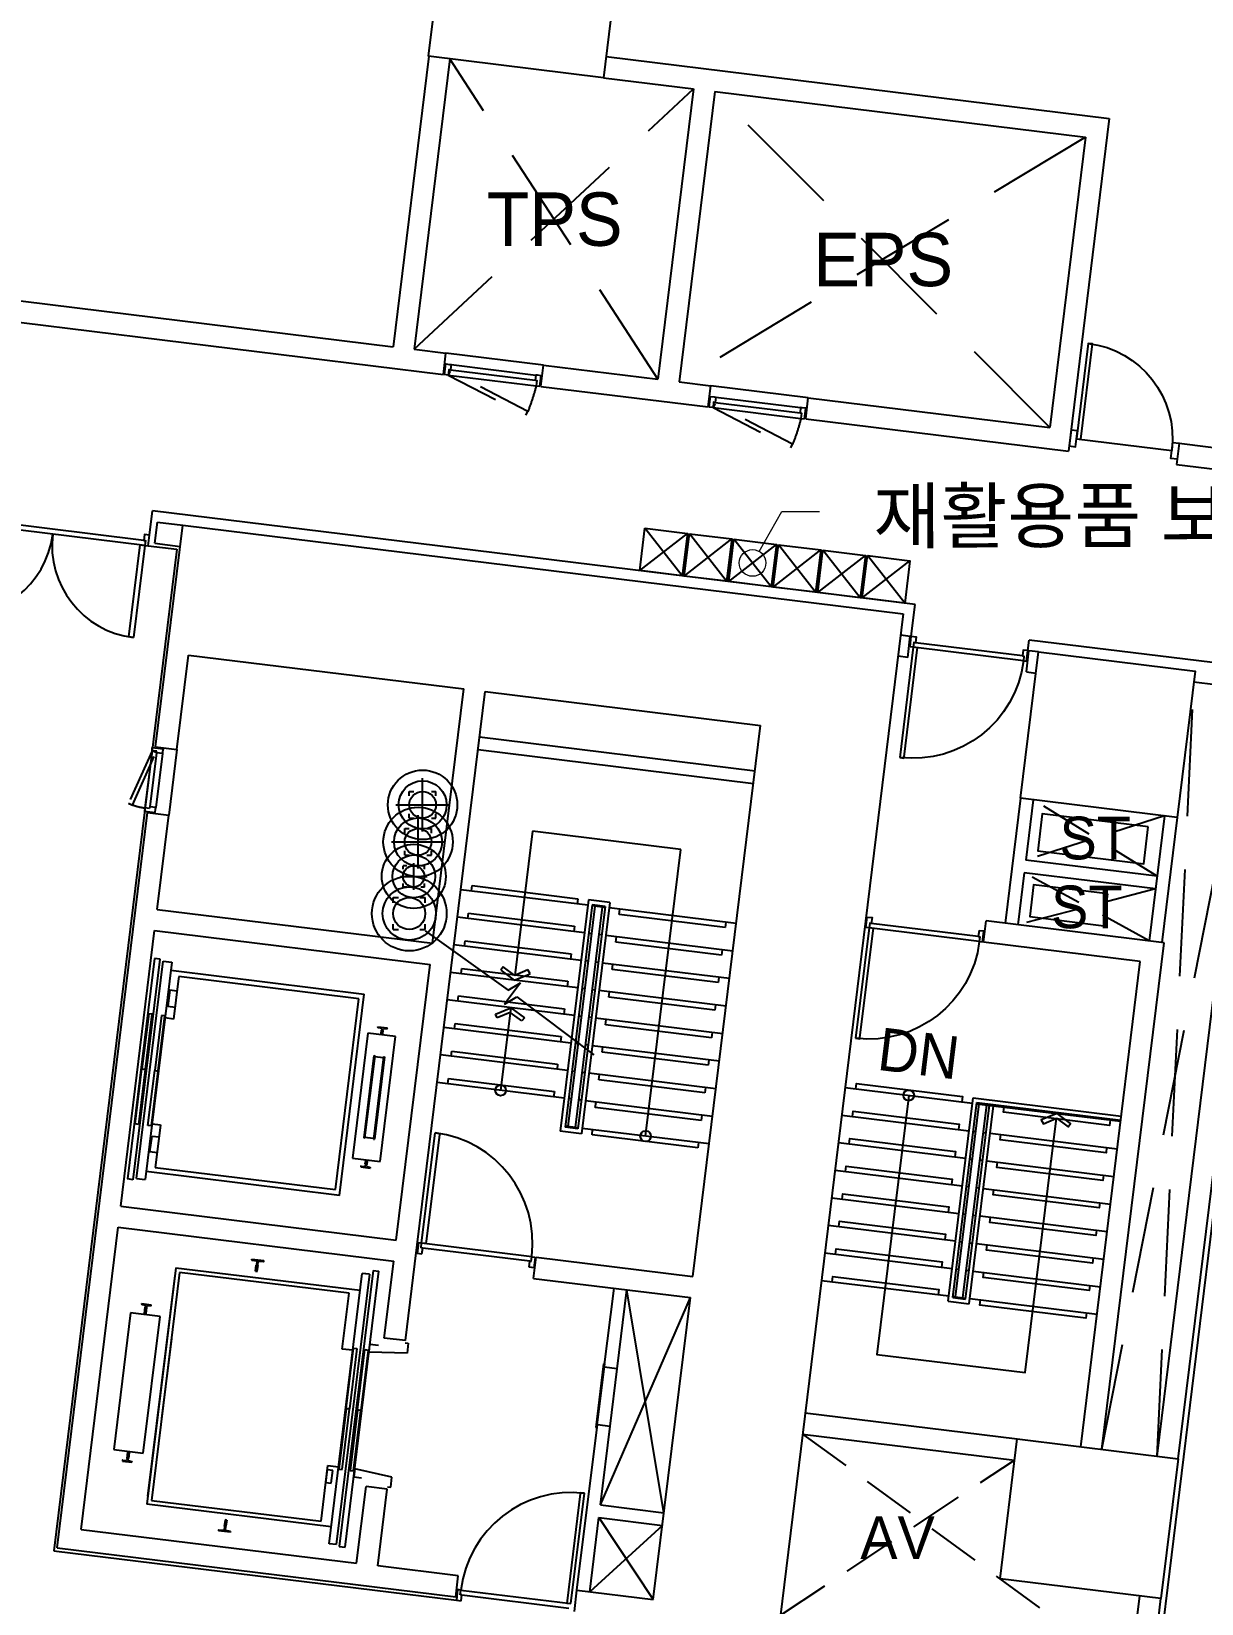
# Model space of a CAD drawing. Header units: millimetres. Extents: x -7448 to 427567, y 91657 to 341328.
# Drawn here: x 103297 to 114259, y 176747 to 191471 of the extents above; entities that cross this region are included whole.
import ezdxf
from ezdxf.enums import TextEntityAlignment as Align

# ---------------------------------------------------------------- set-up
doc = ezdxf.new("R2010")
doc.units = ezdxf.units.MM
doc.header["$LTSCALE"] = 500
doc.header["$MEASUREMENT"] = 0
for name, pattern in [('CONTINOUS', [0]), ('HIDDEN', [2, 1, -1]), ('HOON1', [3, 2, -1])]:
    doc.linetypes.add(name, pattern=pattern)
doc.layers.add('e-plan', color=9, linetype='CONTINUOUS')
doc.styles.add('돋움', font='Dotum.ttf')

# ---------------------------------------------------------------- blocks, each defined once
blk = doc.blocks.new('2F 코어')
at = {"layer": 'e-plan'}
for p, q in [((-310651, -73521), (-310396, -71446)), ((-310396, -71446), (-303647, -72275)), ((-310454, -71671), (-311605, -81050)), ((-303647, -72275), (-304823, -81853)), ((-310452, -73545), (-310344, -72662)), ((-310344, -72662), (-307763, -72978)), ((-308223, -78363), (-307565, -73003)), ((-308056, -75361), (-307763, -72978)), ((-307565, -73003), (-304984, -73320)), ((-305618, -78481), (-304984, -73320)), ((-307617, -73428), (-305036, -73745)), ((-310685, -73557), (-310751, -74093)), ((-310643, -73577), (-310705, -74083)), ((-310685, -73557), (-310682, -73527)), ((-310641, -73562), (-310685, -73557)), ((-310682, -73527), (-310582, -73539)), ((-310651, -73521), (-310452, -73545)), ((-310588, -73584), (-310650, -74090)), ((-310643, -73577), (-310641, -73562)), ((-310588, -73584), (-310643, -73577)), ((-310586, -73569), (-310588, -73584)), ((-310582, -73539), (-310586, -73569)), ((-310586, -73569), (-310586, -73569)), ((-310452, -73545), (-310528, -74160)), ((-307631, -73547), (-305051, -73864)), ((-311572, -81024), (-310726, -74136)), ((-310751, -74093), (-310755, -74122)), ((-310755, -74122), (-310656, -74135)), ((-310707, -74098), (-310751, -74093)), ((-310726, -74136), (-310528, -74160)), ((-310705, -74083), (-310707, -74098)), ((-310650, -74090), (-310705, -74083)), ((-310656, -74135), (-310652, -74105)), ((-310652, -74105), (-310650, -74090)), ((-310652, -74105), (-310652, -74105)), ((-310636, -75044), (-310528, -74160)), ((-307121, -74312), (-307287, -75662)), ((-305731, -74482), (-307121, -74312)), ((-306061, -77167), (-305731, -74482)), ((-306601, -75005), (-307793, -74859)), ((-307693, -74871), (-307687, -74821)), ((-307687, -74821), (-306695, -74943)), ((-310636, -75044), (-308056, -75361)), ((-307725, -75129), (-307719, -75079)), ((-307719, -75079), (-306726, -75201)), ((-306595, -74955), (-306861, -77119)), ((-306561, -75000), (-306816, -77084)), ((-306537, -75013), (-306790, -77077)), ((-306467, -75022), (-306721, -77086)), ((-306695, -74943), (-306701, -74993)), ((-306441, -75015), (-306697, -77099)), ((-306397, -74980), (-306663, -77144)), ((-306397, -74980), (-306595, -74955)), ((-306537, -75013), (-306562, -75010)), ((-306441, -75015), (-306561, -75000)), ((-306467, -75022), (-306537, -75013)), ((-306443, -75025), (-306467, -75022)), ((-305212, -75176), (-306403, -75029)), ((-306310, -75091), (-306304, -75042)), ((-306633, -75263), (-307824, -75117)), ((-306726, -75201), (-306732, -75251)), ((-305317, -75213), (-306310, -75091)), ((-305311, -75164), (-305317, -75213)), ((-310977, -77823), (-310661, -75242)), ((-310661, -75242), (-308080, -75559)), ((-308127, -75245), (-307347, -75801)), ((-306665, -75521), (-307856, -75375)), ((-307757, -75387), (-307751, -75338)), ((-307751, -75338), (-306758, -75459)), ((-306569, -75271), (-306593, -75268)), ((-306474, -75283), (-306499, -75280)), ((-305244, -75434), (-306435, -75288)), ((-306341, -75349), (-306335, -75300)), ((-305349, -75471), (-306341, -75349)), ((-310663, -75504), (-310916, -77568)), ((-310861, -77575), (-310608, -75511)), ((-310830, -77564), (-310580, -75529)), ((-310608, -75511), (-310663, -75504)), ((-310580, -75529), (-310499, -75539)), ((-306758, -75459), (-306764, -75509)), ((-306600, -75529), (-306625, -75526)), ((-305343, -75422), (-305349, -75471)), ((-310499, -75539), (-310748, -77574)), ((-310508, -75614), (-308697, -75836)), ((-310434, -75673), (-310440, -75715)), ((-308747, -75880), (-310434, -75673)), ((-308397, -78140), (-308080, -75559)), ((-306697, -75779), (-307888, -75633)), ((-307788, -75645), (-307782, -75596)), ((-307782, -75596), (-306790, -75717)), ((-307394, -75582), (-307417, -75613)), ((-307417, -75613), (-307292, -75706)), ((-307287, -75662), (-307394, -75582)), ((-307292, -75706), (-307144, -75646)), ((-307163, -75610), (-307287, -75662)), ((-307144, -75646), (-307163, -75610)), ((-306506, -75541), (-306531, -75538)), ((-305275, -75692), (-306466, -75546)), ((-306373, -75607), (-306367, -75558)), ((-305381, -75729), (-306373, -75607)), ((-310518, -75801), (-310536, -75950)), ((-310451, -75809), (-310518, -75801)), ((-310440, -75715), (-310483, -76070)), ((-307232, -75731), (-307383, -75931)), ((-307347, -75801), (-307232, -75731)), ((-306790, -75717), (-306796, -75767)), ((-306632, -75787), (-306657, -75784)), ((-306538, -75799), (-306563, -75796)), ((-305307, -75950), (-306498, -75804)), ((-306405, -75865), (-306399, -75816)), ((-305375, -75680), (-305381, -75729)), ((-310536, -75950), (-310469, -75958)), ((-308966, -77667), (-308747, -75880)), ((-308929, -77722), (-308697, -75836)), ((-306728, -76037), (-307919, -75891)), ((-307820, -75903), (-307814, -75854)), ((-307814, -75854), (-306821, -75976)), ((-307467, -76024), (-307324, -75964)), ((-307324, -75964), (-307419, -76738)), ((-307383, -75931), (-307267, -75861)), ((-307324, -75964), (-307195, -76058)), ((-307267, -75861), (-306545, -76406)), ((-305412, -75987), (-306405, -75865)), ((-305406, -75938), (-305412, -75987)), ((-310716, -76021), (-310779, -76536)), ((-310747, -76540), (-310684, -76025)), ((-310684, -76025), (-310716, -76021)), ((-310597, -76036), (-310660, -76551)), ((-310628, -76555), (-310565, -76040)), ((-310565, -76040), (-310597, -76036)), ((-310483, -76070), (-310563, -76060)), ((-307852, -76161), (-307846, -76112)), ((-307846, -76112), (-306853, -76234)), ((-307453, -76060), (-307467, -76024)), ((-307329, -76008), (-307453, -76060)), ((-307222, -76088), (-307329, -76008)), ((-307195, -76058), (-307222, -76088)), ((-306821, -75976), (-306827, -76025)), ((-306664, -76045), (-306688, -76042)), ((-306569, -76057), (-306594, -76054)), ((-305339, -76208), (-306530, -76062)), ((-306437, -76124), (-306430, -76074)), ((-308662, -76203), (-308806, -77374)), ((-308404, -76235), (-308662, -76203)), ((-308569, -76147), (-308568, -76142)), ((-308568, -76142), (-308480, -76153)), ((-308567, -76150), (-308533, -76157)), ((-308548, -77406), (-308404, -76235)), ((-308539, -76207), (-308536, -76176)), ((-308538, -76208), (-308539, -76207)), ((-308538, -76208), (-308525, -76210)), ((-308536, -76176), (-308532, -76173)), ((-308533, -76157), (-308530, -76161)), ((-308532, -76173), (-308530, -76161)), ((-308525, -76210), (-308523, -76209)), ((-308523, -76174), (-308521, -76162)), ((-308520, -76178), (-308523, -76174)), ((-308523, -76209), (-308520, -76178)), ((-308517, -76159), (-308521, -76162)), ((-308517, -76159), (-308483, -76161)), ((-308481, -76158), (-308480, -76153)), ((-306760, -76295), (-307951, -76149)), ((-306853, -76234), (-306859, -76283)), ((-305444, -76245), (-306437, -76124)), ((-305438, -76196), (-305444, -76245)), ((-308607, -76413), (-308702, -77183)), ((-308599, -76414), (-308694, -77184)), ((-308607, -76413), (-308599, -76414)), ((-306792, -76553), (-307983, -76407)), ((-307883, -76419), (-307877, -76370)), ((-307877, -76370), (-306885, -76492)), ((-306695, -76303), (-306720, -76300)), ((-306601, -76315), (-306626, -76312)), ((-305370, -76466), (-306561, -76320)), ((-306468, -76382), (-306462, -76332)), ((-305476, -76503), (-306468, -76382)), ((-310843, -77053), (-310779, -76538)), ((-310748, -76542), (-310811, -77057)), ((-310779, -76536), (-310747, -76540)), ((-310779, -76538), (-310748, -76542)), ((-310724, -77068), (-310660, -76553)), ((-310629, -76557), (-310692, -77072)), ((-310660, -76551), (-310628, -76555)), ((-310660, -76553), (-310629, -76557)), ((-308516, -76424), (-308610, -77195)), ((-308508, -76425), (-308602, -77196)), ((-308600, -76422), (-308517, -76432)), ((-308516, -76424), (-308508, -76425)), ((-306885, -76492), (-306891, -76541)), ((-306727, -76561), (-306752, -76558)), ((-305470, -76454), (-305476, -76503)), ((-306823, -76812), (-308014, -76665)), ((-307915, -76677), (-307909, -76628)), ((-307909, -76628), (-306916, -76750)), ((-306633, -76573), (-306658, -76570)), ((-305402, -76724), (-306593, -76578)), ((-306500, -76640), (-306494, -76590)), ((-305507, -76762), (-306500, -76640)), ((-306916, -76750), (-306923, -76799)), ((-306759, -76819), (-306784, -76816)), ((-306664, -76831), (-306689, -76828)), ((-305434, -76982), (-306625, -76836)), ((-306532, -76898), (-306525, -76848)), ((-305501, -76712), (-305507, -76762)), ((-305539, -77020), (-306532, -76898)), ((-305533, -76970), (-305539, -77020)), ((-310811, -77057), (-310843, -77053)), ((-310692, -77072), (-310724, -77068)), ((-310684, -77053), (-310605, -77062)), ((-310605, -77062), (-310642, -77365)), ((-308159, -78169), (-308032, -77137)), ((-308032, -77137), (-307992, -77142)), ((-307992, -77142), (-307993, -77151)), ((-306663, -77144), (-306861, -77119)), ((-306697, -77099), (-306816, -77084)), ((-306790, -77077), (-306815, -77074)), ((-306721, -77086), (-306790, -77077)), ((-306696, -77089), (-306721, -77086)), ((-305465, -77240), (-306656, -77094)), ((-306563, -77156), (-306557, -77106)), ((-310704, -77315), (-310685, -77166)), ((-310685, -77166), (-310619, -77174)), ((-308702, -77183), (-308694, -77184)), ((-308693, -77176), (-308609, -77187)), ((-308610, -77195), (-308602, -77196)), ((-307993, -77151), (-308116, -78154)), ((-305571, -77278), (-306563, -77156)), ((-305565, -77228), (-305571, -77278)), ((-310637, -77323), (-310704, -77315)), ((-310642, -77365), (-310654, -77460)), ((-308806, -77374), (-308548, -77406)), ((-308686, -77400), (-308690, -77431)), ((-308690, -77431), (-308687, -77434)), ((-308687, -77434), (-308688, -77447)), ((-308685, -77399), (-308686, -77400)), ((-308685, -77399), (-308671, -77401)), ((-308677, -77435), (-308679, -77448)), ((-308674, -77433), (-308677, -77435)), ((-308670, -77402), (-308674, -77433)), ((-308671, -77401), (-308670, -77402)), ((-310861, -77575), (-310916, -77568)), ((-310830, -77564), (-310748, -77574)), ((-308929, -77722), (-310739, -77499)), ((-310654, -77460), (-308966, -77667)), ((-308729, -77450), (-308730, -77456)), ((-308730, -77456), (-308641, -77467)), ((-308726, -77448), (-308692, -77450)), ((-308692, -77450), (-308688, -77447)), ((-308676, -77452), (-308679, -77448)), ((-308676, -77452), (-308643, -77458)), ((-308640, -77461), (-308641, -77467)), ((-310977, -77823), (-308397, -78140)), ((-311349, -80850), (-311002, -78021)), ((-311002, -78021), (-308421, -78338)), ((-308188, -78165), (-308201, -78264)), ((-308159, -78169), (-308188, -78165)), ((-308164, -78214), (-308159, -78169)), ((-307126, -78296), (-308159, -78169)), ((-308119, -78174), (-308159, -78169)), ((-308116, -78154), (-308119, -78174)), ((-309751, -78325), (-309750, -78320)), ((-309751, -78325), (-309750, -78320)), ((-309750, -78320), (-309637, -78333)), ((-309750, -78320), (-309637, -78333)), ((-309749, -78328), (-309703, -78336)), ((-309749, -78328), (-309703, -78336)), ((-308201, -78264), (-308156, -78270)), ((-308149, -78215), (-308164, -78214)), ((-308156, -78270), (-308149, -78215)), ((-307147, -78338), (-308149, -78215)), ((-307132, -78340), (-307126, -78296)), ((-307126, -78296), (-307097, -78299)), ((-307111, -78499), (-307087, -78301)), ((-307097, -78299), (-307109, -78399)), ((-307087, -78301), (-305618, -78481)), ((-310463, -78399), (-310735, -80614)), ((-310472, -78473), (-310726, -80540)), ((-310427, -78444), (-310689, -80578)), ((-310463, -78399), (-308735, -78611)), ((-310463, -78399), (-308735, -78611)), ((-308839, -78639), (-310427, -78444)), ((-309715, -78432), (-309708, -78376)), ((-309715, -78432), (-309708, -78376)), ((-309714, -78433), (-309715, -78432)), ((-309714, -78433), (-309715, -78432)), ((-309714, -78433), (-309700, -78435)), ((-309714, -78433), (-309700, -78435)), ((-309708, -78376), (-309704, -78373)), ((-309708, -78376), (-309704, -78373)), ((-309704, -78373), (-309700, -78340)), ((-309704, -78373), (-309700, -78340)), ((-309703, -78336), (-309700, -78340)), ((-309703, -78336), (-309700, -78340)), ((-309700, -78435), (-309699, -78434)), ((-309700, -78435), (-309699, -78434)), ((-309699, -78434), (-309692, -78378)), ((-309699, -78434), (-309692, -78378)), ((-309695, -78374), (-309691, -78341)), ((-309695, -78374), (-309691, -78341)), ((-309692, -78378), (-309695, -78374)), ((-309692, -78378), (-309695, -78374)), ((-309687, -78338), (-309691, -78341)), ((-309687, -78338), (-309691, -78341)), ((-309687, -78338), (-309641, -78341)), ((-309687, -78338), (-309641, -78341)), ((-309638, -78339), (-309637, -78333)), ((-309638, -78339), (-309637, -78333)), ((-309026, -80984), (-308715, -78453)), ((-309026, -80984), (-308715, -78453)), ((-308648, -78461), (-308959, -80992)), ((-308648, -78461), (-308959, -80992)), ((-308613, -78425), (-308931, -81011)), ((-308613, -78425), (-308931, -81011)), ((-308876, -81018), (-308559, -78432)), ((-308876, -81018), (-308559, -78432)), ((-308654, -78461), (-308715, -78453)), ((-308648, -78461), (-308715, -78453)), ((-308613, -78425), (-308559, -78432)), ((-308510, -79058), (-308421, -78338)), ((-308311, -79082), (-308223, -78363)), ((-307153, -78393), (-307147, -78338)), ((-307109, -78399), (-307153, -78393)), ((-307147, -78338), (-307132, -78340)), ((-307111, -78499), (-305642, -78679)), ((-306448, -79331), (-306357, -78592)), ((-306328, -79346), (-306238, -78606)), ((-305889, -80694), (-306238, -78606)), ((-310781, -78736), (-310692, -78746)), ((-310781, -78741), (-310781, -78736)), ((-310781, -78736), (-310692, -78746)), ((-310781, -78741), (-310781, -78736)), ((-310779, -78744), (-310746, -78751)), ((-310779, -78744), (-310746, -78751)), ((-310755, -78827), (-310748, -78770)), ((-310755, -78827), (-310748, -78770)), ((-310748, -78770), (-310745, -78767)), ((-310748, -78770), (-310745, -78767)), ((-310746, -78751), (-310743, -78754)), ((-310746, -78751), (-310743, -78754)), ((-310745, -78767), (-310743, -78754)), ((-310745, -78767), (-310743, -78754)), ((-310735, -78768), (-310734, -78756)), ((-310735, -78768), (-310734, -78756)), ((-310732, -78772), (-310735, -78768)), ((-310732, -78772), (-310735, -78768)), ((-310730, -78753), (-310734, -78756)), ((-310730, -78753), (-310734, -78756)), ((-310730, -78753), (-310696, -78754)), ((-310730, -78753), (-310696, -78754)), ((-310693, -78752), (-310692, -78746)), ((-310693, -78752), (-310692, -78746)), ((-308903, -79161), (-308839, -78639)), ((-306485, -80621), (-305642, -78679)), ((-305989, -81508), (-305642, -78679)), ((-310887, -78822), (-311044, -80101)), ((-310887, -78822), (-311044, -80101)), ((-310610, -78856), (-310887, -78822)), ((-310610, -78856), (-310887, -78822)), ((-310767, -80135), (-310610, -78856)), ((-310767, -80135), (-310610, -78856)), ((-310754, -78828), (-310755, -78827)), ((-310754, -78828), (-310755, -78827)), ((-310754, -78828), (-310740, -78830)), ((-310754, -78828), (-310740, -78830)), ((-310740, -78830), (-310739, -78829)), ((-310740, -78830), (-310739, -78829)), ((-310739, -78829), (-310732, -78772)), ((-310739, -78829), (-310732, -78772)), ((-310503, -79065), (-310595, -79809)), ((-310503, -79065), (-310595, -79809)), ((-308311, -79082), (-308510, -79058)), ((-308804, -79173), (-308903, -79161)), ((-308903, -79161), (-308903, -79161)), ((-308866, -79718), (-308796, -79154)), ((-308866, -79718), (-308796, -79154)), ((-308765, -79157), (-308834, -79722)), ((-308765, -79157), (-308834, -79722)), ((-308796, -79154), (-308765, -79157)), ((-308796, -79154), (-308765, -79157)), ((-308761, -79731), (-308691, -79166)), ((-308761, -79731), (-308691, -79166)), ((-308659, -79170), (-308729, -79735)), ((-308659, -79170), (-308729, -79735)), ((-308691, -79166), (-308659, -79170)), ((-308691, -79166), (-308659, -79170)), ((-308652, -79191), (-308643, -79115)), ((-308652, -79191), (-308643, -79115)), ((-308295, -79200), (-308652, -79191)), ((-308295, -79200), (-308652, -79191)), ((-308643, -79115), (-308562, -79125)), ((-308643, -79115), (-308562, -79125)), ((-308314, -79102), (-308284, -79106)), ((-308314, -79102), (-308284, -79106)), ((-308284, -79106), (-308295, -79200)), ((-308284, -79106), (-308295, -79200)), ((-306454, -79300), (-306527, -79896)), ((-306517, -79897), (-306444, -79301)), ((-306444, -79301), (-306454, -79300)), ((-306328, -79346), (-306448, -79331)), ((-306394, -79882), (-306328, -79346)), ((-308866, -79720), (-308935, -80285)), ((-308866, -79720), (-308935, -80285)), ((-308904, -80289), (-308834, -79724)), ((-308904, -80289), (-308834, -79724)), ((-308834, -79722), (-308866, -79718)), ((-308834, -79722), (-308866, -79718)), ((-308834, -79724), (-308866, -79720)), ((-308834, -79724), (-308866, -79720)), ((-308761, -79733), (-308830, -80298)), ((-308761, -79733), (-308830, -80298)), ((-308798, -80302), (-308729, -79737)), ((-308798, -80302), (-308729, -79737)), ((-308729, -79735), (-308761, -79731)), ((-308729, -79735), (-308761, -79731)), ((-308729, -79737), (-308761, -79733)), ((-308729, -79737), (-308761, -79733)), ((-306704, -81420), (-306513, -79867)), ((-306527, -79896), (-306517, -79897)), ((-306513, -79867), (-306394, -79882)), ((-306485, -80621), (-306394, -79882)), ((-311044, -80101), (-310767, -80135)), ((-311044, -80101), (-310767, -80135)), ((-310961, -80205), (-310962, -80210)), ((-310961, -80205), (-310962, -80210)), ((-310962, -80210), (-310874, -80221)), ((-310962, -80210), (-310874, -80221)), ((-310959, -80203), (-310924, -80204)), ((-310959, -80203), (-310924, -80204)), ((-310924, -80204), (-310921, -80201)), ((-310924, -80204), (-310921, -80201)), ((-310915, -80128), (-310922, -80185)), ((-310915, -80128), (-310922, -80185)), ((-310922, -80185), (-310919, -80189)), ((-310922, -80185), (-310919, -80189)), ((-310919, -80189), (-310921, -80201)), ((-310919, -80189), (-310921, -80201)), ((-310914, -80127), (-310915, -80128)), ((-310914, -80127), (-310915, -80128)), ((-310914, -80127), (-310900, -80128)), ((-310914, -80127), (-310900, -80128)), ((-310910, -80190), (-310911, -80203)), ((-310910, -80190), (-310911, -80203)), ((-310908, -80206), (-310911, -80203)), ((-310908, -80206), (-310911, -80203)), ((-310906, -80187), (-310910, -80190)), ((-310906, -80187), (-310910, -80190)), ((-310908, -80206), (-310875, -80213)), ((-310908, -80206), (-310875, -80213)), ((-310899, -80130), (-310906, -80187)), ((-310899, -80130), (-310906, -80187)), ((-310900, -80128), (-310899, -80130)), ((-310900, -80128), (-310899, -80130)), ((-310873, -80216), (-310874, -80221)), ((-310873, -80216), (-310874, -80221)), ((-309101, -80773), (-309037, -80252)), ((-309044, -80287), (-309060, -80416)), ((-309044, -80287), (-309060, -80416)), ((-309041, -80287), (-309044, -80287)), ((-309041, -80287), (-309044, -80287)), ((-308992, -80298), (-309042, -80292)), ((-308992, -80298), (-309042, -80292)), ((-309037, -80252), (-309037, -80252)), ((-309037, -80252), (-308938, -80265)), ((-309007, -80417), (-308992, -80298)), ((-309007, -80417), (-308992, -80298)), ((-308935, -80285), (-308904, -80289)), ((-308935, -80285), (-308904, -80289)), ((-308830, -80298), (-308798, -80302)), ((-308830, -80298), (-308798, -80302)), ((-308786, -80283), (-308795, -80359)), ((-308786, -80283), (-308795, -80359)), ((-308795, -80359), (-308721, -80368)), ((-308795, -80359), (-308721, -80368)), ((-308438, -80361), (-308786, -80283)), ((-308438, -80361), (-308786, -80283)), ((-308449, -80455), (-308438, -80361)), ((-308449, -80455), (-308438, -80361)), ((-308449, -80455), (-308438, -80361)), ((-308449, -80455), (-308438, -80361)), ((-309060, -80416), (-309057, -80416)), ((-309060, -80416), (-309057, -80416)), ((-309057, -80411), (-309007, -80417)), ((-309057, -80411), (-309007, -80417)), ((-308769, -81167), (-308680, -80447)), ((-308482, -80472), (-308680, -80447)), ((-308570, -81191), (-308482, -80472)), ((-308479, -80452), (-308449, -80455)), ((-308479, -80452), (-308449, -80455)), ((-308479, -80452), (-308449, -80455)), ((-308479, -80452), (-308449, -80455)), ((-306674, -80517), (-306797, -81520)), ((-306760, -81545), (-306633, -80512)), ((-306673, -80507), (-306674, -80517)), ((-306633, -80512), (-306673, -80507)), ((-309007, -80826), (-310735, -80614)), ((-309007, -80826), (-310735, -80614)), ((-310689, -80578), (-309101, -80773)), ((-306485, -80621), (-305889, -80694)), ((-310005, -80822), (-310009, -80856)), ((-310005, -80822), (-310009, -80856)), ((-310001, -80763), (-310008, -80819)), ((-310001, -80763), (-310008, -80819)), ((-310008, -80819), (-310005, -80822)), ((-310008, -80819), (-310005, -80822)), ((-310000, -80762), (-310001, -80763)), ((-310000, -80762), (-310001, -80763)), ((-309986, -80764), (-310000, -80762)), ((-309986, -80764), (-310000, -80762)), ((-309996, -80824), (-310000, -80857)), ((-309996, -80824), (-310000, -80857)), ((-309992, -80821), (-309996, -80824)), ((-309992, -80821), (-309996, -80824)), ((-309985, -80765), (-309992, -80821)), ((-309985, -80765), (-309992, -80821)), ((-309986, -80764), (-309985, -80765)), ((-309986, -80764), (-309985, -80765)), ((-306585, -81435), (-306500, -80740)), ((-305904, -80813), (-306585, -81435)), ((-306500, -80740), (-305989, -81508)), ((-306500, -80740), (-305904, -80813)), ((-311349, -80850), (-308769, -81167)), ((-310062, -80858), (-310063, -80863)), ((-310062, -80858), (-310063, -80863)), ((-309950, -80877), (-310063, -80863)), ((-309950, -80877), (-310063, -80863)), ((-310013, -80859), (-310059, -80856)), ((-310013, -80859), (-310059, -80856)), ((-310013, -80859), (-310009, -80856)), ((-310013, -80859), (-310009, -80856)), ((-309997, -80861), (-310000, -80857)), ((-309997, -80861), (-310000, -80857)), ((-309951, -80869), (-309997, -80861)), ((-309951, -80869), (-309997, -80861)), ((-309949, -80872), (-309950, -80877)), ((-309949, -80872), (-309950, -80877)), ((-311605, -81050), (-307834, -81513)), ((-311572, -81024), (-307840, -81482)), ((-308959, -80992), (-309026, -80984)), ((-308959, -80992), (-309026, -80984)), ((-308931, -81011), (-308876, -81018)), ((-308931, -81011), (-308876, -81018)), ((-307816, -81284), (-308570, -81191)), ((-307840, -81482), (-307816, -81284)), ((-307822, -81414), (-307834, -81513)), ((-307792, -81418), (-307822, -81414)), ((-307797, -81462), (-307792, -81418)), ((-307792, -81418), (-306760, -81545)), ((-306728, -81619), (-306704, -81420)), ((-306704, -81420), (-305989, -81508)), ((-307834, -81513), (-307789, -81519)), ((-307782, -81464), (-307797, -81462)), ((-307789, -81519), (-307782, -81464)), ((-307782, -81464), (-306780, -81587)), ((-306797, -81520), (-306799, -81540)), ((-306799, -81540), (-306760, -81545))]:
    blk.add_line(p, q, dxfattribs=at)
at = {"layer": 'e-plan', "linetype": 'HIDDEN'}
for p, q in [((-310685, -73557), (-310906, -74050)), ((-310869, -74067), (-310650, -73575)), ((-310650, -73575), (-310685, -73557)), ((-310906, -74050), (-310869, -74067))]:
    blk.add_line(p, q, dxfattribs=at)
at = {"layer": 'e-plan'}
for centre in [(-307419, -76738), (-306061, -77167)]:
    blk.add_circle(centre, 50, dxfattribs=at)
at = {"layer": 'e-plan', "linetype": 'HIDDEN'}
blk.add_arc((-310685, -73557), 540, 245.9389, 263, dxfattribs=at)
at = {"layer": 'e-plan'}
for centre, radius, start, end in [((-308566, -76148), 2.5, 173, 259.5907), ((-308483, -76158), 2.5, 266.4093, 353), ((-308159, -78169), 1040, 353, 83), ((-308726, -77451), 2.5, 86.4093, 173), ((-308643, -77461), 2.5, 353, 79.5907), ((-309749, -78325), 2.5, 173, 259.5906), ((-309749, -78325), 2.5, 173, 259.5906), ((-309640, -78339), 2.5, 266.4093, 353), ((-309640, -78339), 2.5, 266.4093, 353), ((-310779, -78741), 2.5, 173, 259.5906), ((-310779, -78741), 2.5, 173, 259.5906), ((-310696, -78752), 2.5, 266.4093, 353), ((-310696, -78752), 2.5, 266.4093, 353), ((-310959, -80205), 2.5, 86.4093, 173), ((-310959, -80205), 2.5, 86.4093, 173), ((-310875, -80215), 2.5, 353, 79.5906), ((-310875, -80215), 2.5, 353, 79.5906), ((-306760, -81545), 1040, 83, 173), ((-310060, -80858), 2.5, 86.4093, 173), ((-310060, -80858), 2.5, 86.4093, 173), ((-309951, -80871), 2.5, 353, 79.5906), ((-309951, -80871), 2.5, 353, 79.5906)]:
    blk.add_arc(centre, radius, start, end, dxfattribs=at)
blk = doc.blocks.new('A$C786028D1')
at = {"layer": 'e-plan', "linetype": 'ByBlock'}
for p, q in [((-308150, -74314), (-308150, -73814)), ((-308275, -73981), (-308275, -73939)), ((-308275, -73939), (-308233, -73939)), ((-308068, -73939), (-308025, -73939)), ((-308025, -73981), (-308025, -73939)), ((-308400, -74064), (-307900, -74064)), ((-308275, -74189), (-308275, -74147)), ((-308275, -74189), (-308233, -74189)), ((-308193, -74662), (-308193, -74162)), ((-308068, -74189), (-308025, -74189)), ((-308025, -74189), (-308025, -74147)), ((-308318, -74329), (-308318, -74287)), ((-308318, -74287), (-308276, -74287)), ((-308110, -74287), (-308068, -74287)), ((-308068, -74329), (-308068, -74287)), ((-308443, -74412), (-307943, -74412)), ((-308318, -74537), (-308318, -74495)), ((-308068, -74537), (-308068, -74495)), ((-308299, -74634), (-308333, -74634)), ((-308333, -74668), (-308333, -74634)), ((-308318, -74537), (-308276, -74537)), ((-308233, -74859), (-308233, -74609)), ((-308133, -74634), (-308166, -74634)), ((-308133, -74668), (-308133, -74634)), ((-308110, -74537), (-308068, -74537)), ((-308358, -74734), (-308108, -74734)), ((-308425, -74932), (-308375, -74932)), ((-308425, -74982), (-308425, -74932)), ((-308333, -74834), (-308333, -74801)), ((-308299, -74834), (-308333, -74834)), ((-308176, -74932), (-308125, -74932)), ((-308133, -74834), (-308166, -74834)), ((-308133, -74834), (-308133, -74801)), ((-308125, -74982), (-308125, -74932)), ((-308425, -75232), (-308425, -75181)), ((-308425, -75232), (-308375, -75232)), ((-308176, -75232), (-308125, -75232)), ((-308125, -75232), (-308125, -75181))]:
    blk.add_line(p, q, dxfattribs=at)
for centre, radius in [((-308150, -74064), 325), ((-308193, -74412), 325), ((-308233, -74734), 300), ((-308275, -75082), 350)]:
    blk.add_circle(centre, radius, dxfattribs=at)
at = {"layer": 'e-plan', "linetype": 'CONTINOUS'}
for centre, radius in [((-308150, -74064), 225), ((-308193, -74412), 225), ((-308233, -74734), 200)]:
    blk.add_circle(centre, radius, dxfattribs=at)
at = {"layer": 'e-plan', "linetype": 'Continuous'}
for centre, radius in [((-308150, -74064), 125), ((-308193, -74412), 125), ((-308233, -74734), 100), ((-308275, -75082), 250), ((-308275, -75082), 150)]:
    blk.add_circle(centre, radius, dxfattribs=at)
blk = doc.blocks.new('A$C64E76897')
at = {"layer": 'e-plan', "lineweight": 0}
blk.add_circle((500, 500), 500, dxfattribs=at)
blk = doc.blocks.new('A$C66941DA5')
at = {"layer": 'e-plan'}
blk.add_line((-900, 0), (0, 0), dxfattribs=at)
blk.add_lwpolyline([(-900, 0), (-860, 0), (-860, -900), (-900, -900)], close=True, dxfattribs=at)
blk.add_arc((-900, 0), 900, 270, 360, dxfattribs=at)
blk = doc.blocks.new('A$C00841D6C')
at = {"layer": 'e-plan'}
for p, q in [((850, 386), (50, 386)), ((850, 336), (50, 336)), ((865, 286), (35, 286))]:
    blk.add_line(p, q, dxfattribs=at)
for points in [[(0, 286), (0, 386), (35, 386), (35, 386), (50, 386), (50, 336), (35, 336), (35, 286)], [(900, 286), (900, 386), (865, 386), (865, 386), (850, 386), (850, 336), (865, 336), (865, 286)]]:
    blk.add_lwpolyline(points, close=True, dxfattribs=at)
at = {"layer": 'e-plan', "linetype": 'HIDDEN'}
blk.add_lwpolyline([(96, 0), (83, 38), (851, 323), (865, 286), (96, 0)], dxfattribs=at)
blk.add_arc((2014, 543), 1996, 187.4052, 194.6584, dxfattribs=at)
blk = doc.blocks.new('fsd1100-100')
at = {"layer": 'e-plan'}
for p, q in [((1070, 0), (30, 0)), ((1055, -45), (45, -45))]:
    blk.add_line(p, q, dxfattribs=at)
blk.add_lwpolyline([(30, 1040), (70, 1040), (70, 1030), (70, 20), (70, 0), (30, 0)], close=True, dxfattribs=at)
for points in [[(0, 0), (0, -100), (45, -100), (45, -45), (30, -45), (30, 0), (0, 0)], [(1100, 0), (1100, -100), (1055, -100), (1055, -45), (1070, -45), (1070, 0), (1100, 0)]]:
    blk.add_lwpolyline(points, dxfattribs=at)
blk.add_arc((30, 0), 1040, 0, 90, dxfattribs=at)
blk = doc.blocks.new('fsd1800-100')
at = {"layer": 'e-plan'}
for p, q in [((30, 0), (1770, 0)), ((45, -45), (1755, -45))]:
    blk.add_line(p, q, dxfattribs=at)
for points in [[(30, 870), (75, 870), (75, 0), (30, 0)], [(1770, 870), (1725, 870), (1725, 0), (1770, 0)]]:
    blk.add_lwpolyline(points, close=True, dxfattribs=at)
for points in [[(0, 0), (0, -100), (45, -100), (45, -45), (30, -45), (30, 0), (0, 0)], [(1800, 0), (1800, -100), (1755, -100), (1755, -45), (1770, -45), (1770, 0), (1800, 0)]]:
    blk.add_lwpolyline(points, dxfattribs=at)
for centre, start, end in [((30, 0), 0, 90), ((1770, 0), 90, 180)]:
    blk.add_arc(centre, 870, start, end, dxfattribs=at)
blk = doc.blocks.new('1~2F TC-140305')
at = {"layer": 'e-plan', "ltscale": 0.5}
for points in [[(-306456, -67255), (-308094, -67054), (-307892, -65416), (-306255, -65617), (-306456, -67255)], [(-301080, -74182), (-302549, -74001), (-302381, -72632), (-300912, -72812), (-301080, -74182)], [(-302580, -80002), (-301072, -80188), (-301233, -81498), (-302741, -81313), (-302580, -80002)]]:
    blk.add_lwpolyline(points, dxfattribs=at)

msp = doc.modelspace()

# ---------------------------------------------------------------- linework, layer by layer
at = {"layer": 'e-plan'}
for p, q in [((107019, 191238), (106685, 188518)), ((107217, 191214), (106883, 188494)), ((108681, 191235), (113395, 190656)), ((108656, 191037), (109500, 190933)), ((109500, 190933), (109166, 188213)), ((109699, 190909), (109365, 188189)), ((109699, 190909), (113172, 190482)), ((113395, 190656), (113013, 187540)), ((113172, 190482), (112838, 187762)), ((102367, 189048), (106685, 188518)), ((106883, 188494), (107181, 188457)), ((108094, 188345), (107181, 188457)), ((108094, 188345), (109166, 188213)), ((109365, 188189), (109662, 188153)), ((108070, 188147), (109638, 187954)), ((110575, 188040), (109662, 188153)), ((110575, 188040), (112838, 187762)), ((110551, 187842), (113013, 187540)), ((114049, 187614), (114025, 187415)), ((114049, 187614), (122699, 186552)), ((114025, 187415), (122934, 186321)), ((104403, 186753), (104431, 186982)), ((111577, 186104), (104431, 186982)), ((108996, 186421), (109442, 186769)), ((109393, 186372), (109045, 186818)), ((109413, 186370), (109859, 186718)), ((109810, 186321), (109462, 186767)), ((110227, 186270), (109879, 186715)), ((104390, 186654), (104658, 186621)), ((109830, 186318), (110276, 186667)), ((110247, 186267), (110693, 186615)), ((110644, 186218), (110296, 186664)), ((110664, 186216), (111110, 186564)), ((111061, 186167), (110712, 186613)), ((111478, 186116), (111129, 186562)), ((111081, 186165), (111526, 186513)), ((111540, 185806), (111577, 186104)), ((111441, 185819), (111530, 185808)), ((111506, 185609), (111530, 185808)), ((112618, 185472), (112642, 185671)), ((112632, 185672), (112644, 185771)), ((112731, 185660), (112642, 185671)), ((114997, 185483), (112644, 185771)), ((111506, 185609), (111417, 185620)), ((112618, 185472), (112707, 185461)), ((114188, 185380), (114724, 185314)), ((113842, 178129), (114724, 185314)), ((114040, 178104), (114923, 185290)), ((112216, 182943), (112241, 183141)), ((113908, 182936), (112241, 183141)), ((113685, 182762), (112216, 182943)), ((113326, 178192), (113908, 182936)), ((113127, 178216), (113685, 182762)), ((110921, 181580), (112112, 181434)), ((111884, 179578), (112118, 181484)), ((111928, 179613), (112153, 181439)), ((111954, 179620), (112176, 181426)), ((112024, 179611), (112246, 181418)), ((112048, 179598), (112271, 181415)), ((112082, 179554), (112310, 181410)), ((112118, 181484), (113507, 181313)), ((112151, 181429), (113501, 181264)), ((112153, 181439), (113503, 181273)), ((110889, 181322), (112080, 181176)), ((112120, 181171), (112145, 181168)), ((112214, 181160), (112239, 181157)), ((112279, 181152), (113470, 181006)), ((110857, 181064), (112048, 180918)), ((110826, 180806), (112017, 180660)), ((112088, 180913), (112113, 180910)), ((112182, 180902), (112207, 180899)), ((112247, 180894), (113438, 180747)), ((110794, 180548), (111985, 180402)), ((112056, 180655), (112081, 180652)), ((112151, 180644), (112176, 180641)), ((112215, 180636), (113406, 180489)), ((112025, 180397), (112050, 180394)), ((112119, 180385), (112144, 180382)), ((112184, 180378), (113375, 180231)), ((110762, 180290), (111953, 180144)), ((111993, 180139), (112018, 180136)), ((112087, 180127), (112112, 180124)), ((112152, 180120), (113343, 179973)), ((110731, 180032), (111922, 179886)), ((111961, 179881), (111986, 179878)), ((112056, 179869), (112080, 179866)), ((112120, 179861), (113311, 179715)), ((110699, 179774), (111890, 179628)), ((111884, 179578), (112082, 179554)), ((111928, 179613), (112048, 179598)), ((111930, 179623), (111954, 179620)), ((111954, 179620), (112024, 179611)), ((112024, 179611), (112049, 179608)), ((112088, 179603), (113280, 179457)), ((110547, 178533), (112532, 178290)), ((110522, 178335), (112507, 178091)), ((113609, 176233), (113681, 176819)), ((113783, 176010), (113879, 176794))]:
    msp.add_line(p, q, dxfattribs=at)
at = {"layer": 'e-plan', "linetype": 'HOON1'}
for p, q in [((109166, 188213), (107217, 191214)), ((106883, 188494), (109500, 190933)), ((112838, 187762), (109699, 190909)), ((113172, 190482), (109365, 188189)), ((113842, 178129), (114188, 185380)), ((113326, 178192), (114724, 185314))]:
    msp.add_line(p, q, dxfattribs=at)
at = {"layer": 'e-plan', "ltscale": 0.5}
for p, q in [((107157, 188259), (107181, 188457)), ((108070, 188147), (108094, 188345)), ((109638, 187954), (109662, 188153)), ((110551, 187842), (110575, 188040)), ((104454, 186677), (104478, 186875)), ((104478, 186875), (104716, 186846)), ((104454, 186677), (104692, 186647)), ((112563, 184290), (112419, 183119)), ((112682, 184276), (112613, 183710)), ((113913, 184125), (113769, 182954)), ((114032, 184110), (113888, 182939)), ((113844, 183559), (112613, 183710)), ((112598, 183591), (112539, 183105)), ((113829, 183440), (112598, 183591))]:
    msp.add_line(p, q, dxfattribs=at)
at = {"layer": 'e-plan', "linetype": 'HOON1', "ltscale": 0.5}
for p, q in [((113844, 183559), (112682, 184276)), ((113913, 184125), (112613, 183710)), ((113769, 182954), (112598, 183591)), ((113829, 183440), (112539, 183105)), ((110522, 178335), (113345, 176265)), ((110314, 176638), (112507, 178091))]:
    msp.add_line(p, q, dxfattribs=at)
at = {"layer": 'e-plan'}
for points in [[(102616, 186973), (102644, 187201), (102346, 187237), (102541, 188826), (107157, 188259)], [(94170, 176444), (94120, 176450), (93317, 169909), (84422, 171001), (84422, 171092), (83622, 171092), (83622, 170392), (84422, 170392), (84422, 170699), (93281, 169611), (93153, 168569), (109133, 166607), (109261, 167649), (109261, 167649), (110333, 176383), (113827, 175954), (114972, 185284), (114972, 185284)], [(111020, 181568), (111026, 181618), (112019, 181496), (112013, 181446)], [(111516, 181507), (111218, 179081), (112608, 178910), (112900, 181293)], [(113402, 181276), (113396, 181226), (112403, 181348), (112410, 181398)], [(110988, 181310), (110994, 181360), (111987, 181238), (111981, 181188)], [(112900, 181293), (113008, 181213), (113031, 181243), (112906, 181337), (112758, 181277), (112777, 181241), (112900, 181293)], [(110957, 181052), (110963, 181102), (111955, 180980), (111949, 180930)], [(113370, 181018), (113364, 180968), (112372, 181090), (112378, 181140)], [(110925, 180794), (110931, 180844), (111924, 180722), (111917, 180672)], [(113339, 180760), (113333, 180710), (112340, 180832), (112346, 180882)], [(110893, 180536), (110899, 180586), (111892, 180464), (111886, 180414)], [(113307, 180502), (113301, 180452), (112308, 180574), (112314, 180623)], [(113275, 180244), (113269, 180194), (112277, 180316), (112283, 180365)], [(110862, 180278), (110868, 180328), (111860, 180206), (111854, 180156)], [(110830, 180020), (110836, 180070), (111829, 179948), (111822, 179898)], [(113244, 179985), (113238, 179936), (112245, 180058), (112251, 180107)], [(110798, 179762), (110804, 179811), (111797, 179690), (111791, 179640)], [(113212, 179727), (113206, 179678), (112213, 179800), (112219, 179849)], [(113180, 179469), (113174, 179420), (112182, 179542), (112188, 179591)]]:
    msp.add_lwpolyline(points, dxfattribs=at)
for points in [[(113019, 187589), (113078, 187582), (113096, 187731), (113037, 187738)], [(114031, 187465), (113972, 187472), (113990, 187621), (114049, 187614)], [(109045, 186818), (109442, 186769), (109393, 186372), (108996, 186421)], [(109462, 186767), (109859, 186718), (109810, 186321), (109413, 186370)], [(109879, 186715), (110276, 186667), (110227, 186270), (109830, 186318)], [(110296, 186664), (110693, 186615), (110644, 186218), (110247, 186267)], [(110712, 186613), (111110, 186564), (111061, 186167), (110664, 186216)], [(111129, 186562), (111526, 186513), (111478, 186116), (111081, 186165)], [(113760, 184023), (112767, 184145), (112724, 183797), (113717, 183675)], [(113380, 183394), (112685, 183480), (112649, 183182), (113344, 183096)]]:
    msp.add_lwpolyline(points, close=True, dxfattribs=at)
at = {"layer": 'e-plan', "lineweight": 0}
msp.add_lwpolyline([(110115, 186600), (110327, 186975), (110679, 186975)], dxfattribs=at)
at = {"layer": 'e-plan'}
msp.add_circle((111516, 181507), 50, dxfattribs=at)

# ---------------------------------------------------------------- block references
for name in ['A$C786028D1', '1~2F TC-140305', '2F 코어']:
    msp.add_blockref(name, (415112, 258292), dxfattribs=at)
at = {"layer": 'e-plan', "xscale": -1}
for name, p, rotation in [('A$C66941DA5', (113981, 187547), 173.0105899037734), ('A$C00841D6C', (108025, 187864), 352.9989766822137), ('A$C00841D6C', (110506, 187559), 352.9989766822137), ('fsd1100-100', (111528, 185707), 172.9999860015571), ('fsd1100-100', (111115, 183078), 172.9999860015571)]:
    msp.add_blockref(name, p, dxfattribs=dict(at, rotation=rotation))
at = {"layer": 'e-plan', "rotation": 172.997804679817}
msp.add_blockref('fsd1800-100', (104390, 186654), dxfattribs=at)
at = {"layer": 'e-plan', "xscale": 0.25, "yscale": 0.25, "zscale": 0.25}
msp.add_blockref('A$C64E76897', (109928, 186368), dxfattribs=at)

# ---------------------------------------------------------------- texts
at = {"layer": 'e-plan', "lineweight": 0, "style": '돋움'}
for s, height, p in [('TPS', 500, (108199, 189713)), ('EPS', 500, (111277, 189335)), ('ST', 400, (113263, 183917)), ('ST', 400, (113184, 183272)), ('AV', 400, (111411, 177364))]:
    msp.add_text(s, height=height, dxfattribs=at).set_placement(p, align=Align.MIDDLE_CENTER)
msp.add_text('재활용품 보관함', height=500, rotation=0.1874, dxfattribs=at).set_placement((115759, 186696), align=Align.RIGHT)
msp.add_text('DN', height=400, rotation=353, dxfattribs=at).set_placement((111610, 181900), align=Align.MIDDLE_CENTER)

doc.saveas('drawing.dxf')
